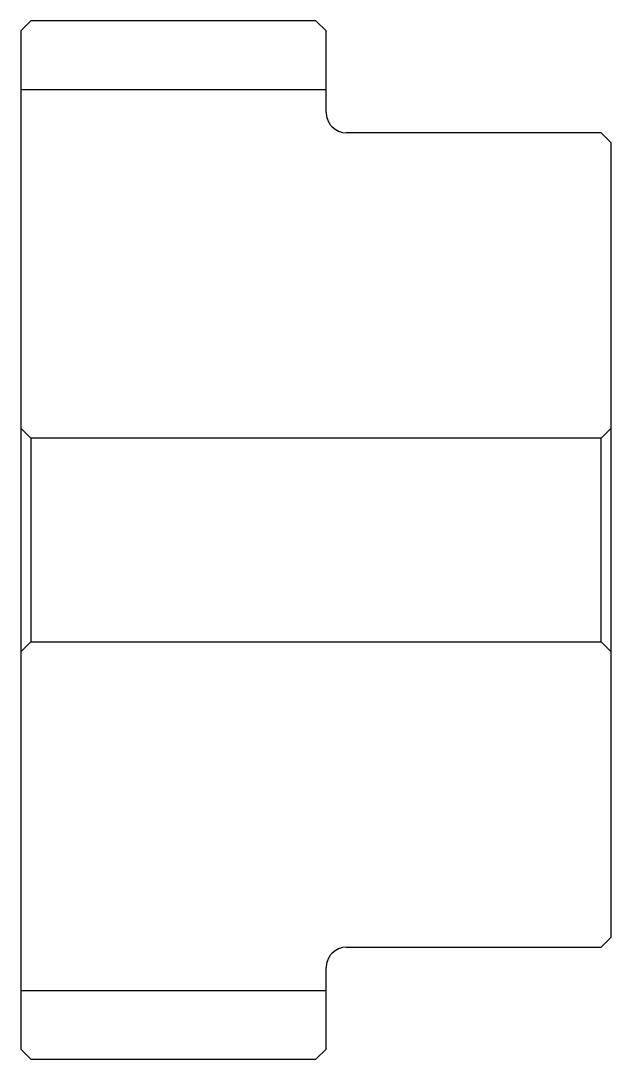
# Model space of a CAD drawing. Header units: metres. Extents: x 121.5 to 150.5, y 96.8 to 147.8.
import ezdxf

# ---------------------------------------------------------------- set-up
doc = ezdxf.new("R2010")
doc.units = ezdxf.units.M

msp = doc.modelspace()

# ---------------------------------------------------------------- linework, layer by layer
at = {"color": 4}
for p, q in [((121.5, 144.375), (136.5, 144.375)), ((150, 127.25), (150.5, 127.75)), ((122, 127.25), (122, 117.25)), ((150, 117.25), (150.5, 116.75)), ((121.5, 100.125), (136.5, 100.125))]:
    msp.add_line(p, q, dxfattribs=at)
for points in [[(136.5, 143.25), (136.5, 147.25), (136, 147.75), (122, 147.75), (121.5, 147.25), (121.5, 116.75)], [(137.5, 102.25), (150, 102.25), (150.5, 102.75), (150.5, 141.75), (150, 142.25), (137.5, 142.25)], [(121.5, 116.75), (122, 117.25), (150, 117.25), (150, 127.25), (122, 127.25), (121.5, 127.75)], [(121.5, 116.75), (121.5, 97.25), (122, 96.75), (136, 96.75), (136.5, 97.25), (136.5, 101.25)]]:
    msp.add_lwpolyline(points, dxfattribs=at)
for centre, start, end in [((137.5, 143.25), 180, 270), ((137.5, 101.25), 90, 180)]:
    msp.add_arc(centre, 1, start, end, dxfattribs=at)

doc.saveas('drawing.dxf')
